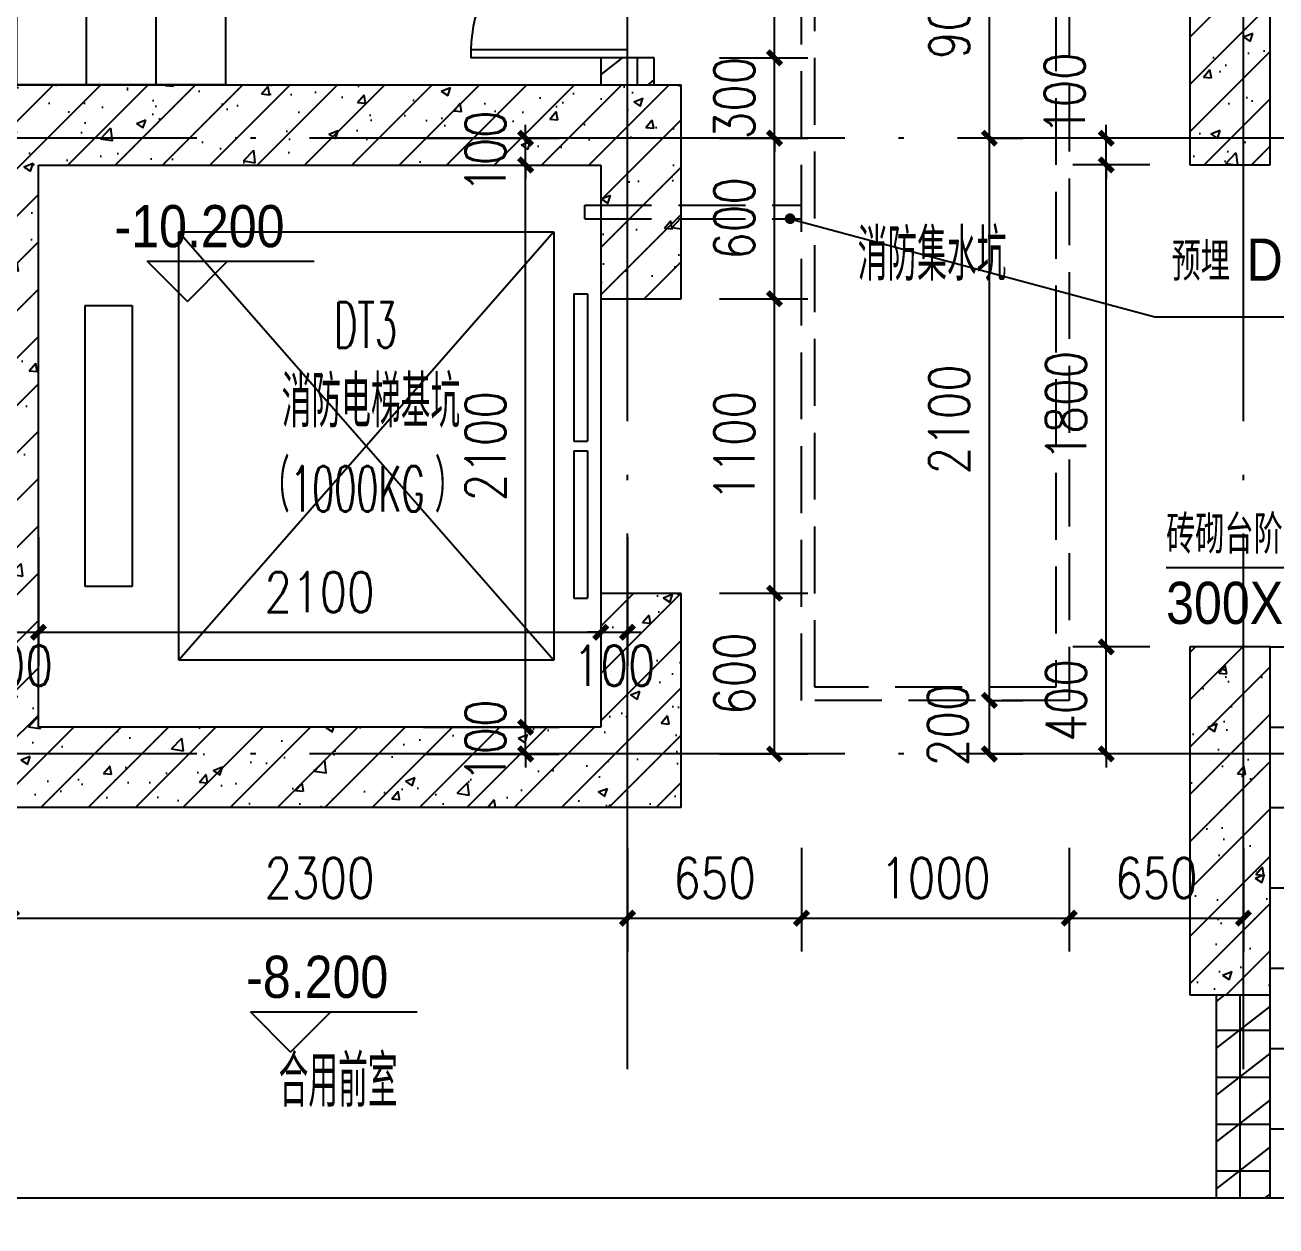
# Model space of a CAD drawing. Extents: x 718358 to 1668613, y -348838 to -159582.
# Drawn here: x 730063 to 734734, y -183256 to -178770 of the extents above; entities that cross this region are included whole.
import ezdxf

# ---------------------------------------------------------------- set-up
doc = ezdxf.new("R2010")
doc.units = 0
doc.header["$LTSCALE"] = 1000
doc.linetypes.add('DASH', pattern=[0.35, 0.25, -0.1])
doc.linetypes.add('DOTE', pattern=[2.42, 2, -0.2, 0.02, -0.2])
for name, color, linetype in [('地下室排水', 44, 'Continuous'), ('建-图例填充', 251, 'Continuous'), ('建-墙体', 2, 'Continuous'), ('建-尺寸', 73, 'Continuous'), ('建-引出', 3, 'Continuous'), ('建-影线', 8, 'Continuous'), ('建-房间名', 7, 'Continuous'), ('建-柱子', 6, 'Continuous'), ('建-标高', 3, 'Continuous'), ('建-楼梯', 4, 'Continuous'), ('建-符号', 3, 'Continuous'), ('建-符号说明', 7, 'Continuous'), ('建-轴网', 14, 'DOTE'), ('建-门', 4, 'Continuous'), ('建-门窗', 4, 'Continuous')]:
    doc.layers.add(name, color=color, linetype=linetype)
doc.styles.add('_TCH_DIM', font='gt单线西文.shx', dxfattribs={"width": 0.8, "bigfont": 'gt单线中文.shx'})
doc.styles.add('DIM_FONT', font='SIMPLEX.shx', dxfattribs={"width": 0.8, "bigfont": 'GBCBIG.shx'})
doc.dimstyles.new('DIMN50', dxfattribs={"dimscale": 0.5, "dimtxt": 300, "dimasz": 100, "dimexe": 250, "dimexo": 300, "dimgap": 150, "dimtad": 1, "dimdec": 0, "dimzin": 0, "dimdsep": 46, "dimtxsty": 'DIM_FONT', "dimblk": 'ARCHTICK', "dimcen": 0.09, "dimdle": 1, "dimclrt": 7, "dimazin": 2, "dimtfac": 1, "dimtdec": 0, "dimtix": 1, "dimtmove": 2, "dimatfit": 3, "dimldrblk": 'ARCHTICK', "dimfxl": 1, "dimtolj": 1, "dimtzin": 0, "dimarcsym": 0})
pattern_1 = [(45, (0, 0), (-88.388348, 88.388348), []), (50, (0, 0), (358.63009, -31.37607), [37.5, -412.5]), (355, (0, 0), (-69.37567, 376.09607), [30, -330]), (100.4514, (29.9, -2.6), (289.25469, 344.71977), [31.8701, -350.57106]), (46.1842, (0, 100), (533.62052, -82.7595), [56.25, -618.75]), (96.6356, (44.47, 93.1), (467.33135, 487.05894), [47.80514, -525.8565]), (351.1842, (0, 100), (467.33097, 487.0593), [45, -495]), (21, (50, 75), (298.45353, -201.30945), [37.5, -412.5]), (326, (50, 75), (121.65767, 362.57502), [30, -330]), (71.4514, (74.87, 58.22), (420.11131, 161.26525), [31.8701, -350.57106]), (37.5, (0, 0), (6.079928, 166.446927), [0, -326, 0, -335, 0, -331.25]), (7.5, (0, 0), (131.53477, 197.205856), [0, -191, 0, -318.5, 0, -126.25]), (327.5, (-111.5, 0), (266.911218, -11.277436), [0, -125, 0, -390, 0, -517.5]), (317.5, (-161.5, 0), (291.593085, 50.05249), [0, -162.5, 0, -259, 0, -367.5])]
pattern_2 = [(0, (0, 0), (0, 175), []), (37.875, (200, 0), (-84.807639, 109.038328), []), (90, (200, 0), (-225, 1e-14), [])]

# ---------------------------------------------------------------- blocks, each defined once
blk = doc.blocks.new('gnftfgfgdsgfd')
at = {"layer": '建-楼梯'}
for p, q in [((726912.8, -155897.7), (729151.5, -155897.7)), ((726912.8, -155897.7), (726912.8, -157037.7)), ((727172.8, -155897.7), (727172.8, -157037.7)), ((727432.8, -155897.7), (727432.8, -157037.7)), ((727692.8, -155897.7), (727692.8, -157037.7)), ((727952.8, -155897.7), (727952.8, -157037.7)), ((728212.8, -155897.7), (728212.8, -157037.7)), ((728472.8, -155897.7), (728472.8, -157037.7)), ((728732.8, -155897.7), (728732.8, -156462.5)), ((729151.5, -155897.7), (728871.1, -156383.3)), ((729266.9, -155897.7), (728944.3, -156456.5)), ((728992.8, -155897.7), (728992.8, -156222.5)), ((728871.1, -156383.3), (728997.3, -156509.5)), ((728992.8, -156372.5), (728992.8, -156505)), ((728997.3, -156509.5), (728732.4, -156462.8)), ((728732.4, -156462.8), (728864.5, -156594.8)), ((728732.8, -156463.2), (728732.8, -156622.9)), ((728791.3, -156521.6), (728458.7, -157097.7)), ((728864.5, -156594.8), (728574.1, -157097.7)), ((726912.8, -157037.7), (726912.8, -157097.7)), ((726912.8, -157037.7), (728493.3, -157037.7)), ((726912.8, -157037.7), (726912.8, -157097.7)), ((726912.8, -157097.7), (728458.7, -157097.7)), ((726912.8, -157097.7), (728458.7, -157097.7)), ((728861.1, -157700.6), (729151.5, -157197.7)), ((728934.3, -157773.8), (729266.9, -157197.7)), ((730812.8, -157197.7), (729266.9, -157197.7)), ((730812.8, -157197.7), (729266.9, -157197.7)), ((730812.8, -157257.7), (730812.8, -157197.7)), ((730812.8, -157257.7), (730812.8, -157197.7)), ((730812.8, -157257.7), (729232.3, -157257.7)), ((729252.8, -158397.9), (729252.8, -157257.7)), ((729512.8, -158397.9), (729512.8, -157257.7)), ((729772.8, -158397.9), (729772.8, -157257.7)), ((730032.8, -158397.9), (730032.8, -157257.7)), ((730292.8, -158397.9), (730292.8, -157257.7)), ((730552.8, -158397.9), (730552.8, -157257.7)), ((730812.8, -158397.9), (730812.8, -157257.7)), ((728993.2, -157832.7), (728861.1, -157700.6)), ((728992.8, -157832.3), (728992.8, -157672.5)), ((728854.5, -157912.2), (728728.3, -157785.9)), ((728728.3, -157785.9), (728993.2, -157832.7)), ((728732.8, -157922.9), (728732.8, -157790.4)), ((728458.7, -158397.9), (728781.3, -157839)), ((728992.8, -158397.9), (728992.8, -157832.9)), ((728574.1, -158397.9), (728854.5, -157912.2)), ((728732.8, -158397.9), (728732.8, -158172.9)), ((730812.8, -158397.9), (728574.1, -158397.9))]:
    blk.add_line(p, q, dxfattribs=at)
at = {"layer": '建-楼梯', "linetype": 'DASH'}
for p, q in [((729252.8, -155922.2), (729252.8, -157037.7)), ((729266.9, -155897.7), (730812.8, -155897.7)), ((729512.8, -155897.7), (729512.8, -157037.7)), ((729772.8, -155897.7), (729772.8, -157037.7)), ((730032.8, -155897.7), (730032.8, -157037.7)), ((730292.8, -155897.7), (730292.8, -157037.7)), ((730552.8, -155897.7), (730552.8, -157037.7)), ((730812.8, -155897.7), (730812.8, -157037.7)), ((728992.8, -156512.4), (728992.8, -157037.7)), ((728732.8, -156822.9), (728732.8, -157037.7)), ((728608.8, -157037.7), (730812.8, -157037.7)), ((730812.8, -157037.7), (730812.8, -157097.7)), ((730812.8, -157037.7), (730812.8, -157097.7)), ((728574.1, -157097.7), (730812.8, -157097.7)), ((728574.1, -157097.7), (730812.8, -157097.7)), ((729151.5, -157197.7), (726912.8, -157197.7)), ((726912.8, -157257.7), (726912.8, -157197.7)), ((729151.5, -157197.7), (726912.8, -157197.7)), ((726912.8, -157257.7), (726912.8, -157197.7)), ((726912.8, -158397.9), (726912.8, -157257.7)), ((729116.8, -157257.7), (726912.8, -157257.7)), ((727172.8, -158397.9), (727172.8, -157257.7)), ((727432.8, -158397.9), (727432.8, -157257.7)), ((727692.8, -158397.9), (727692.8, -157257.7)), ((727952.8, -158397.9), (727952.8, -157257.7)), ((728212.8, -158397.9), (728212.8, -157257.7)), ((728472.8, -158373.4), (728472.8, -157257.7)), ((728732.8, -157783.1), (728732.8, -157257.7)), ((728992.8, -157472.5), (728992.8, -157257.7)), ((728458.7, -158397.9), (726912.8, -158397.9))]:
    blk.add_line(p, q, dxfattribs=at)
at = {"layer": '建-符号'}
for points in [[(726782.8, -156497.7, 0, 0, 0), (728582.8, -156497.7, 40, 0, 0), (728732.8, -156497.7, 0, 0, 0)], [(730942.8, -157797.7, 0, 0, 0), (729142.8, -157797.7, 40, 0, 0), (728992.8, -157797.7, 0, 0, 0)]]:
    blk.add_lwpolyline(points, format="xyseb", dxfattribs=at)
at = {"layer": '建-符号说明', "style": '_TCH_DIM', "width": 0.8}
for p in [(726631, -156572.7), (730987.8, -157872.7)]:
    blk.add_text('上', height=122.8, dxfattribs=at).set_placement(p)
blk = doc.blocks.new('_ArchTick')
at = {"color": 0, "linetype": 'ByBlock', "const_width": 0.4}
blk.add_lwpolyline([(-0.5, -0.5), (0.5, 0.5)], dxfattribs=at)
blk = doc.blocks.new('*D843')
at = {"layer": 'Defpoints', "color": 0, "transparency": 16777216}
for p in [(731401, -181392.9), (731932.3, -181392.9), (731401, -181493)]:
    blk.add_point(p, dxfattribs=at)
at = {"layer": '建-尺寸', "color": 0, "lineweight": -2, "transparency": 16777216}
for p, q in [((731932.3, -181392.9), (731932.3, -181342.9)), ((731551, -181392.9), (732057.3, -181392.9)), ((731932.3, -181493), (731932.3, -181392.9)), ((731551, -181493), (732057.3, -181493)), ((731932.3, -181493), (731932.3, -181543))]:
    blk.add_line(p, q, dxfattribs=at)
at = {"layer": '建-尺寸', "color": 0, "lineweight": -2, "transparency": 16777216, "xscale": 50, "yscale": 50, "zscale": 50}
for p, rotation in [((731932.3, -181392.9), 270), ((731932.3, -181493), 90)]:
    blk.add_blockref('_ArchTick', p, dxfattribs=dict(at, rotation=rotation))
at = {"layer": '建-尺寸', "color": 7, "transparency": 16777216, "insert": (731782.3, -181442.9), "char_height": 150, "attachment_point": 5, "rotation": 90, "style": 'DIM_FONT'}
blk.add_mtext('\\A1;100', dxfattribs=at)
blk = doc.blocks.new('*D844')
at = {"layer": 'Defpoints', "color": 0, "transparency": 16777216}
for p in [(731401, -179292.9), (731932.3, -179292.9), (731401, -181392.9)]:
    blk.add_point(p, dxfattribs=at)
at = {"layer": '建-尺寸', "color": 0, "lineweight": -2, "transparency": 16777216}
for p, q in [((731551, -179292.9), (732057.3, -179292.9)), ((731932.3, -181393.4), (731932.3, -179292.4)), ((731551, -181392.9), (732057.3, -181392.9))]:
    blk.add_line(p, q, dxfattribs=at)
at = {"layer": '建-尺寸', "color": 0, "lineweight": -2, "transparency": 16777216, "xscale": 50, "yscale": 50, "zscale": 50}
for p, rotation in [((731932.3, -179292.9), 90), ((731932.3, -181392.9), 270)]:
    blk.add_blockref('_ArchTick', p, dxfattribs=dict(at, rotation=rotation))
at = {"layer": '建-尺寸', "color": 7, "transparency": 16777216, "insert": (731782.3, -180342.9), "char_height": 150, "attachment_point": 5, "rotation": 90, "style": 'DIM_FONT'}
blk.add_mtext('\\A1;2100', dxfattribs=at)
blk = doc.blocks.new('*D845')
at = {"layer": 'Defpoints', "color": 0, "transparency": 16777216}
for p in [(731401, -179192.7), (731932.3, -179192.7), (731401, -179292.9)]:
    blk.add_point(p, dxfattribs=at)
at = {"layer": '建-尺寸', "color": 0, "lineweight": -2, "transparency": 16777216}
for p, q in [((731932.3, -179192.7), (731932.3, -179142.7)), ((731551, -179192.7), (732057.3, -179192.7)), ((731932.3, -179292.9), (731932.3, -179192.7)), ((731551, -179292.9), (732057.3, -179292.9)), ((731932.3, -179292.9), (731932.3, -179342.9))]:
    blk.add_line(p, q, dxfattribs=at)
at = {"layer": '建-尺寸', "color": 0, "lineweight": -2, "transparency": 16777216, "xscale": 50, "yscale": 50, "zscale": 50}
for p, rotation in [((731932.3, -179192.7), 270), ((731932.3, -179292.9), 90)]:
    blk.add_blockref('_ArchTick', p, dxfattribs=dict(at, rotation=rotation))
at = {"layer": '建-尺寸', "color": 7, "transparency": 16777216, "insert": (731782.3, -179242.8), "char_height": 150, "attachment_point": 5, "rotation": 90, "style": 'DIM_FONT'}
blk.add_mtext('\\A1;100', dxfattribs=at)
blk = doc.blocks.new('*D859')
at = {"layer": 'Defpoints', "color": 0, "transparency": 16777216}
for p in [(734100.4, -179192.7), (734412.8, -179192.7), (734412.8, -179292.7)]:
    blk.add_point(p, dxfattribs=at)
at = {"layer": '建-尺寸', "color": 0, "lineweight": -2, "transparency": 16777216}
for p, q in [((734100.4, -179192.7), (734100.4, -179142.7)), ((734262.8, -179192.7), (733975.4, -179192.7)), ((734100.4, -179292.7), (734100.4, -179192.7)), ((734262.8, -179292.7), (733975.4, -179292.7)), ((734100.4, -179292.7), (734100.4, -179342.7))]:
    blk.add_line(p, q, dxfattribs=at)
at = {"layer": '建-尺寸', "color": 0, "lineweight": -2, "transparency": 16777216, "xscale": 50, "yscale": 50, "zscale": 50}
for p, rotation in [((734100.4, -179192.7), 270), ((734100.4, -179292.7), 90)]:
    blk.add_blockref('_ArchTick', p, dxfattribs=dict(at, rotation=rotation))
at = {"layer": '建-尺寸', "color": 7, "transparency": 16777216, "insert": (733945.4, -179026.1), "char_height": 150, "attachment_point": 5, "rotation": 90, "style": 'DIM_FONT'}
blk.add_mtext('\\A1;100', dxfattribs=at)
blk = doc.blocks.new('*D860')
at = {"layer": 'Defpoints', "color": 0, "transparency": 16777216}
for p in [(734100.4, -179292.7), (734412.8, -179292.7), (734412.8, -181092.7)]:
    blk.add_point(p, dxfattribs=at)
at = {"layer": '建-尺寸', "color": 0, "lineweight": -2, "transparency": 16777216}
for p, q in [((734262.8, -179292.7), (733975.4, -179292.7)), ((734100.4, -181093.2), (734100.4, -179292.2)), ((734262.8, -181092.7), (733975.4, -181092.7))]:
    blk.add_line(p, q, dxfattribs=at)
at = {"layer": '建-尺寸', "color": 0, "lineweight": -2, "transparency": 16777216, "xscale": 50, "yscale": 50, "zscale": 50}
for p, rotation in [((734100.4, -179292.7), 90), ((734100.4, -181092.7), 270)]:
    blk.add_blockref('_ArchTick', p, dxfattribs=dict(at, rotation=rotation))
at = {"layer": '建-尺寸', "color": 7, "transparency": 16777216, "insert": (733950.4, -180192.7), "char_height": 150, "attachment_point": 5, "rotation": 90, "style": 'DIM_FONT'}
blk.add_mtext('\\A1;1800', dxfattribs=at)
blk = doc.blocks.new('*D861')
at = {"layer": 'Defpoints', "color": 0, "transparency": 16777216}
for p in [(734100.4, -181092.7), (734412.8, -181092.7), (734412.8, -181492.7)]:
    blk.add_point(p, dxfattribs=at)
at = {"layer": '建-尺寸', "color": 0, "lineweight": -2, "transparency": 16777216}
for p, q in [((734100.4, -181092.7), (734100.4, -181042.7)), ((734262.8, -181092.7), (733975.4, -181092.7)), ((734100.4, -181492.7), (734100.4, -181092.7)), ((734262.8, -181492.7), (733975.4, -181492.7)), ((734100.4, -181492.7), (734100.4, -181542.7))]:
    blk.add_line(p, q, dxfattribs=at)
at = {"layer": '建-尺寸', "color": 0, "lineweight": -2, "transparency": 16777216, "xscale": 50, "yscale": 50, "zscale": 50}
for p, rotation in [((734100.4, -181092.7), 270), ((734100.4, -181492.7), 90)]:
    blk.add_blockref('_ArchTick', p, dxfattribs=dict(at, rotation=rotation))
at = {"layer": '建-尺寸', "color": 7, "transparency": 16777216, "insert": (733950.4, -181292.7), "char_height": 150, "attachment_point": 5, "rotation": 90, "style": 'DIM_FONT'}
blk.add_mtext('\\A1;400', dxfattribs=at)
blk = doc.blocks.new('*D862')
at = {"layer": 'Defpoints', "color": 0, "transparency": 16777216}
for p in [(732506.9, -180892.4), (732861.7, -180892.4), (732506.9, -181492.7)]:
    blk.add_point(p, dxfattribs=at)
at = {"layer": '建-尺寸', "color": 0, "lineweight": -2, "transparency": 16777216}
for p, q in [((732656.9, -180892.4), (732986.7, -180892.4)), ((732861.7, -181493.2), (732861.7, -180891.9)), ((732656.9, -181492.7), (732986.7, -181492.7))]:
    blk.add_line(p, q, dxfattribs=at)
at = {"layer": '建-尺寸', "color": 0, "lineweight": -2, "transparency": 16777216, "xscale": 50, "yscale": 50, "zscale": 50}
for p, rotation in [((732861.7, -180892.4), 90), ((732861.7, -181492.7), 270)]:
    blk.add_blockref('_ArchTick', p, dxfattribs=dict(at, rotation=rotation))
at = {"layer": '建-尺寸', "color": 7, "transparency": 16777216, "insert": (732711.7, -181192.5), "char_height": 150, "attachment_point": 5, "rotation": 90, "style": 'DIM_FONT'}
blk.add_mtext('\\A1;600', dxfattribs=at)
blk = doc.blocks.new('*D863')
at = {"layer": 'Defpoints', "color": 0, "transparency": 16777216}
for p in [(732506.9, -179792.4), (732861.7, -179792.4), (732506.9, -180892.4)]:
    blk.add_point(p, dxfattribs=at)
at = {"layer": '建-尺寸', "color": 0, "lineweight": -2, "transparency": 16777216}
for p, q in [((732656.9, -179792.4), (732986.7, -179792.4)), ((732861.7, -180892.9), (732861.7, -179791.9)), ((732656.9, -180892.4), (732986.7, -180892.4))]:
    blk.add_line(p, q, dxfattribs=at)
at = {"layer": '建-尺寸', "color": 0, "lineweight": -2, "transparency": 16777216, "xscale": 50, "yscale": 50, "zscale": 50}
for p, rotation in [((732861.7, -179792.4), 90), ((732861.7, -180892.4), 270)]:
    blk.add_blockref('_ArchTick', p, dxfattribs=dict(at, rotation=rotation))
at = {"layer": '建-尺寸', "color": 7, "transparency": 16777216, "insert": (732711.7, -180342.4), "char_height": 150, "attachment_point": 5, "rotation": 90, "style": 'DIM_FONT'}
blk.add_mtext('\\A1;1100', dxfattribs=at)
blk = doc.blocks.new('*D864')
at = {"layer": 'Defpoints', "color": 0, "transparency": 16777216}
for p in [(732506.9, -179192.7), (732861.7, -179192.7), (732506.9, -179792.4)]:
    blk.add_point(p, dxfattribs=at)
at = {"layer": '建-尺寸', "color": 0, "lineweight": -2, "transparency": 16777216}
for p, q in [((732656.9, -179192.7), (732986.7, -179192.7)), ((732861.7, -179792.9), (732861.7, -179192.2)), ((732656.9, -179792.4), (732986.7, -179792.4))]:
    blk.add_line(p, q, dxfattribs=at)
at = {"layer": '建-尺寸', "color": 0, "lineweight": -2, "transparency": 16777216, "xscale": 50, "yscale": 50, "zscale": 50}
for p, rotation in [((732861.7, -179192.7), 90), ((732861.7, -179792.4), 270)]:
    blk.add_blockref('_ArchTick', p, dxfattribs=dict(at, rotation=rotation))
at = {"layer": '建-尺寸', "color": 7, "transparency": 16777216, "insert": (732711.7, -179492.5), "char_height": 150, "attachment_point": 5, "rotation": 90, "style": 'DIM_FONT'}
blk.add_mtext('\\A1;600', dxfattribs=at)
blk = doc.blocks.new('*D865')
at = {"layer": 'Defpoints', "color": 0, "transparency": 16777216}
for p in [(732506.9, -178892.4), (732861.7, -178892.4), (732506.9, -179192.7)]:
    blk.add_point(p, dxfattribs=at)
at = {"layer": '建-尺寸', "color": 0, "lineweight": -2, "transparency": 16777216}
for p, q in [((732861.7, -178892.4), (732861.7, -178842.4)), ((732656.9, -178892.4), (732986.7, -178892.4)), ((732861.7, -179192.7), (732861.7, -178892.4)), ((732656.9, -179192.7), (732986.7, -179192.7)), ((732861.7, -179192.7), (732861.7, -179242.7))]:
    blk.add_line(p, q, dxfattribs=at)
at = {"layer": '建-尺寸', "color": 0, "lineweight": -2, "transparency": 16777216, "xscale": 50, "yscale": 50, "zscale": 50}
for p, rotation in [((732861.7, -178892.4), 270), ((732861.7, -179192.7), 90)]:
    blk.add_blockref('_ArchTick', p, dxfattribs=dict(at, rotation=rotation))
at = {"layer": '建-尺寸', "color": 7, "transparency": 16777216, "insert": (732711.7, -179042.5), "char_height": 150, "attachment_point": 5, "rotation": 90, "style": 'DIM_FONT'}
blk.add_mtext('\\A1;300', dxfattribs=at)
blk = doc.blocks.new('*D866')
at = {"layer": 'Defpoints', "color": 0, "transparency": 16777216}
for p in [(732506.9, -177692.9), (732861.7, -177692.9), (732506.9, -178892.4)]:
    blk.add_point(p, dxfattribs=at)
at = {"layer": '建-尺寸', "color": 0, "lineweight": -2, "transparency": 16777216}
for p, q in [((732656.9, -177692.9), (732986.7, -177692.9)), ((732861.7, -178892.9), (732861.7, -177692.4)), ((732656.9, -178892.4), (732986.7, -178892.4))]:
    blk.add_line(p, q, dxfattribs=at)
at = {"layer": '建-尺寸', "color": 0, "lineweight": -2, "transparency": 16777216, "xscale": 50, "yscale": 50, "zscale": 50}
for p, rotation in [((732861.7, -177692.9), 90), ((732861.7, -178892.4), 270)]:
    blk.add_blockref('_ArchTick', p, dxfattribs=dict(at, rotation=rotation))
at = {"layer": '建-尺寸', "color": 7, "transparency": 16777216, "insert": (732711.7, -178292.6), "char_height": 150, "attachment_point": 5, "rotation": 90, "style": 'DIM_FONT'}
blk.add_mtext('\\A1;1199', dxfattribs=at)
blk = doc.blocks.new('*D876')
at = {"layer": 'Defpoints', "color": 0, "transparency": 16777216}
for p in [(733962.5, -181692.9), (734612.8, -181692.9), (734612.8, -182105.9)]:
    blk.add_point(p, dxfattribs=at)
at = {"layer": '建-尺寸', "color": 0, "lineweight": -2, "transparency": 16777216}
for p, q in [((733962.5, -181842.9), (733962.5, -182230.9)), ((734612.8, -181842.9), (734612.8, -182230.9)), ((733962, -182105.9), (734613.3, -182105.9))]:
    blk.add_line(p, q, dxfattribs=at)
at = {"layer": '建-尺寸', "color": 0, "lineweight": -2, "transparency": 16777216, "xscale": 50, "yscale": 50, "zscale": 50, "rotation": 180}
blk.add_blockref('_ArchTick', (733962.5, -182105.9), dxfattribs=at)
at = {"layer": '建-尺寸', "color": 0, "lineweight": -2, "transparency": 16777216, "xscale": 50, "yscale": 50, "zscale": 50}
blk.add_blockref('_ArchTick', (734612.8, -182105.9), dxfattribs=at)
at = {"layer": '建-尺寸', "color": 7, "transparency": 16777216, "insert": (734287.7, -181955.9), "char_height": 150, "attachment_point": 5, "style": 'DIM_FONT'}
blk.add_mtext('\\A1;650', dxfattribs=at)
blk = doc.blocks.new('*D877')
at = {"layer": 'Defpoints', "color": 0, "transparency": 16777216}
for p in [(732962.5, -181692.9), (733962.5, -181692.9), (733962.5, -182105.9)]:
    blk.add_point(p, dxfattribs=at)
at = {"layer": '建-尺寸', "color": 0, "lineweight": -2, "transparency": 16777216}
for p, q in [((732962.5, -181842.9), (732962.5, -182230.9)), ((733962.5, -181842.9), (733962.5, -182230.9)), ((732962, -182105.9), (733963, -182105.9))]:
    blk.add_line(p, q, dxfattribs=at)
at = {"layer": '建-尺寸', "color": 0, "lineweight": -2, "transparency": 16777216, "xscale": 50, "yscale": 50, "zscale": 50, "rotation": 180}
blk.add_blockref('_ArchTick', (732962.5, -182105.9), dxfattribs=at)
at = {"layer": '建-尺寸', "color": 0, "lineweight": -2, "transparency": 16777216, "xscale": 50, "yscale": 50, "zscale": 50}
blk.add_blockref('_ArchTick', (733962.5, -182105.9), dxfattribs=at)
at = {"layer": '建-尺寸', "color": 7, "transparency": 16777216, "insert": (733462.5, -181955.9), "char_height": 150, "attachment_point": 5, "style": 'DIM_FONT'}
blk.add_mtext('\\A1;1000', dxfattribs=at)
blk = doc.blocks.new('*D878')
at = {"layer": 'Defpoints', "color": 0, "transparency": 16777216}
for p in [(732312.8, -181692.9), (732962.5, -181692.9), (732962.5, -182105.9)]:
    blk.add_point(p, dxfattribs=at)
at = {"layer": '建-尺寸', "color": 0, "lineweight": -2, "transparency": 16777216}
for p, q in [((732312.8, -181842.9), (732312.8, -182230.9)), ((732962.5, -181842.9), (732962.5, -182230.9)), ((732312.3, -182105.9), (732963, -182105.9))]:
    blk.add_line(p, q, dxfattribs=at)
at = {"layer": '建-尺寸', "color": 0, "lineweight": -2, "transparency": 16777216, "xscale": 50, "yscale": 50, "zscale": 50, "rotation": 180}
blk.add_blockref('_ArchTick', (732312.8, -182105.9), dxfattribs=at)
at = {"layer": '建-尺寸', "color": 0, "lineweight": -2, "transparency": 16777216, "xscale": 50, "yscale": 50, "zscale": 50}
blk.add_blockref('_ArchTick', (732962.5, -182105.9), dxfattribs=at)
at = {"layer": '建-尺寸', "color": 7, "transparency": 16777216, "insert": (732637.7, -181955.9), "char_height": 150, "attachment_point": 5, "style": 'DIM_FONT'}
blk.add_mtext('\\A1;650', dxfattribs=at)
blk = doc.blocks.new('*D879')
at = {"layer": 'Defpoints', "color": 0, "transparency": 16777216}
for p in [(730012.8, -181692.9), (732312.8, -181692.9), (732312.8, -182105.9)]:
    blk.add_point(p, dxfattribs=at)
at = {"layer": '建-尺寸', "color": 0, "lineweight": -2, "transparency": 16777216}
for p, q in [((730012.8, -181842.9), (730012.8, -182230.9)), ((732312.8, -181842.9), (732312.8, -182230.9)), ((730012.3, -182105.9), (732313.3, -182105.9))]:
    blk.add_line(p, q, dxfattribs=at)
at = {"layer": '建-尺寸', "color": 0, "lineweight": -2, "transparency": 16777216, "xscale": 50, "yscale": 50, "zscale": 50, "rotation": 180}
blk.add_blockref('_ArchTick', (730012.8, -182105.9), dxfattribs=at)
at = {"layer": '建-尺寸', "color": 0, "lineweight": -2, "transparency": 16777216, "xscale": 50, "yscale": 50, "zscale": 50}
blk.add_blockref('_ArchTick', (732312.8, -182105.9), dxfattribs=at)
at = {"layer": '建-尺寸', "color": 7, "transparency": 16777216, "insert": (731162.8, -181955.9), "char_height": 150, "attachment_point": 5, "style": 'DIM_FONT'}
blk.add_mtext('\\A1;2300', dxfattribs=at)
blk = doc.blocks.new('*D884')
at = {"layer": 'Defpoints', "color": 0, "transparency": 16777216}
for p in [(733510, -181292.7), (733664, -181292.7), (733510, -181492.7)]:
    blk.add_point(p, dxfattribs=at)
at = {"layer": '建-尺寸', "color": 0, "lineweight": -2, "transparency": 16777216}
for p, q in [((733660, -181292.7), (733789, -181292.7)), ((733664, -181493.2), (733664, -181292.2)), ((733660, -181492.7), (733789, -181492.7))]:
    blk.add_line(p, q, dxfattribs=at)
at = {"layer": '建-尺寸', "color": 0, "lineweight": -2, "transparency": 16777216, "xscale": 50, "yscale": 50, "zscale": 50}
for p, rotation in [((733664, -181292.7), 90), ((733664, -181492.7), 270)]:
    blk.add_blockref('_ArchTick', p, dxfattribs=dict(at, rotation=rotation))
at = {"layer": '建-尺寸', "color": 7, "transparency": 16777216, "insert": (733509, -181384), "char_height": 150, "attachment_point": 5, "rotation": 90, "style": 'DIM_FONT'}
blk.add_mtext('\\A1;200', dxfattribs=at)
blk = doc.blocks.new('*D885')
at = {"layer": 'Defpoints', "color": 0, "transparency": 16777216}
for p in [(733510, -179192.7), (733664, -179192.7), (733510, -181292.7)]:
    blk.add_point(p, dxfattribs=at)
at = {"layer": '建-尺寸', "color": 0, "lineweight": -2, "transparency": 16777216}
for p, q in [((733660, -179192.7), (733789, -179192.7)), ((733664, -181293.2), (733664, -179192.2)), ((733660, -181292.7), (733789, -181292.7))]:
    blk.add_line(p, q, dxfattribs=at)
at = {"layer": '建-尺寸', "color": 0, "lineweight": -2, "transparency": 16777216, "xscale": 50, "yscale": 50, "zscale": 50}
for p, rotation in [((733664, -179192.7), 90), ((733664, -181292.7), 270)]:
    blk.add_blockref('_ArchTick', p, dxfattribs=dict(at, rotation=rotation))
at = {"layer": '建-尺寸', "color": 7, "transparency": 16777216, "insert": (733514, -180242.7), "char_height": 150, "attachment_point": 5, "rotation": 90, "style": 'DIM_FONT'}
blk.add_mtext('\\A1;2100', dxfattribs=at)
blk = doc.blocks.new('*D886')
at = {"layer": 'Defpoints', "color": 0, "transparency": 16777216}
for p in [(733510, -178292.7), (733664, -178292.7), (733510, -179192.7)]:
    blk.add_point(p, dxfattribs=at)
at = {"layer": '建-尺寸', "color": 0, "lineweight": -2, "transparency": 16777216}
for p, q in [((733660, -178292.7), (733789, -178292.7)), ((733664, -179193.2), (733664, -178292.2)), ((733660, -179192.7), (733789, -179192.7))]:
    blk.add_line(p, q, dxfattribs=at)
at = {"layer": '建-尺寸', "color": 0, "lineweight": -2, "transparency": 16777216, "xscale": 50, "yscale": 50, "zscale": 50}
for p, rotation in [((733664, -178292.7), 90), ((733664, -179192.7), 270)]:
    blk.add_blockref('_ArchTick', p, dxfattribs=dict(at, rotation=rotation))
at = {"layer": '建-尺寸', "color": 7, "transparency": 16777216, "insert": (733514, -178742.7), "char_height": 150, "attachment_point": 5, "rotation": 90, "style": 'DIM_FONT'}
blk.add_mtext('\\A1;900', dxfattribs=at)
blk = doc.blocks.new('*D985')
at = {"layer": 'Defpoints', "color": 0, "transparency": 16777216}
for p in [(729912.8, -180532.5), (730112.8, -180532.5), (730112.8, -181038.1)]:
    blk.add_point(p, dxfattribs=at)
at = {"layer": '建-尺寸', "color": 0, "lineweight": -2, "transparency": 16777216}
for p, q in [((729912.8, -180682.5), (729912.8, -181163.1)), ((730112.8, -180682.5), (730112.8, -181163.1)), ((729912.3, -181038.1), (730113.3, -181038.1))]:
    blk.add_line(p, q, dxfattribs=at)
at = {"layer": '建-尺寸', "color": 0, "lineweight": -2, "transparency": 16777216, "xscale": 50, "yscale": 50, "zscale": 50, "rotation": 180}
blk.add_blockref('_ArchTick', (729912.8, -181038.1), dxfattribs=at)
at = {"layer": '建-尺寸', "color": 0, "lineweight": -2, "transparency": 16777216, "xscale": 50, "yscale": 50, "zscale": 50}
blk.add_blockref('_ArchTick', (730112.8, -181038.1), dxfattribs=at)
at = {"layer": '建-尺寸', "color": 7, "transparency": 16777216, "insert": (730012.8, -181163.1), "char_height": 150, "attachment_point": 5, "style": 'DIM_FONT'}
blk.add_mtext('\\A1;200', dxfattribs=at)
blk = doc.blocks.new('*D986')
at = {"layer": 'Defpoints', "color": 0, "transparency": 16777216}
for p in [(730112.8, -180532.5), (732212.8, -180532.5), (732212.8, -181038.1)]:
    blk.add_point(p, dxfattribs=at)
at = {"layer": '建-尺寸', "color": 0, "lineweight": -2, "transparency": 16777216}
for p, q in [((730112.8, -180682.5), (730112.8, -181163.1)), ((732212.8, -180682.5), (732212.8, -181163.1)), ((730112.3, -181038.1), (732213.3, -181038.1))]:
    blk.add_line(p, q, dxfattribs=at)
at = {"layer": '建-尺寸', "color": 0, "lineweight": -2, "transparency": 16777216, "xscale": 50, "yscale": 50, "zscale": 50, "rotation": 180}
blk.add_blockref('_ArchTick', (730112.8, -181038.1), dxfattribs=at)
at = {"layer": '建-尺寸', "color": 0, "lineweight": -2, "transparency": 16777216, "xscale": 50, "yscale": 50, "zscale": 50}
blk.add_blockref('_ArchTick', (732212.8, -181038.1), dxfattribs=at)
at = {"layer": '建-尺寸', "color": 7, "transparency": 16777216, "insert": (731162.8, -180888.1), "char_height": 150, "attachment_point": 5, "style": 'DIM_FONT'}
blk.add_mtext('\\A1;2100', dxfattribs=at)
blk = doc.blocks.new('*D987')
at = {"layer": 'Defpoints', "color": 0, "transparency": 16777216}
for p in [(732212.8, -180532.5), (732312.8, -180532.5), (732312.8, -181038.1)]:
    blk.add_point(p, dxfattribs=at)
at = {"layer": '建-尺寸', "color": 0, "lineweight": -2, "transparency": 16777216}
for p, q in [((732212.8, -180682.5), (732212.8, -181163.1)), ((732312.8, -180682.5), (732312.8, -181163.1)), ((732212.8, -181038.1), (732162.8, -181038.1)), ((732212.8, -181038.1), (732312.8, -181038.1)), ((732312.8, -181038.1), (732362.8, -181038.1))]:
    blk.add_line(p, q, dxfattribs=at)
at = {"layer": '建-尺寸', "color": 0, "lineweight": -2, "transparency": 16777216, "xscale": 50, "yscale": 50, "zscale": 50}
blk.add_blockref('_ArchTick', (732212.8, -181038.1), dxfattribs=at)
at = {"layer": '建-尺寸', "color": 0, "lineweight": -2, "transparency": 16777216, "xscale": 50, "yscale": 50, "zscale": 50, "rotation": 180}
blk.add_blockref('_ArchTick', (732312.8, -181038.1), dxfattribs=at)
at = {"layer": '建-尺寸', "color": 7, "transparency": 16777216, "insert": (732262.8, -181163.1), "char_height": 150, "attachment_point": 5, "style": 'DIM_FONT'}
blk.add_mtext('\\A1;100', dxfattribs=at)

msp = doc.modelspace()

# ---------------------------------------------------------------- hatches: boundary and pattern name
at = {"layer": '建-影线'}
h = msp.add_hatch(dxfattribs=at)
h.set_pattern_fill('钢筋混凝土', color=256, scale=50, style=0)
h.set_pattern_definition(pattern_1)
h.paths.add_polyline_path([(734412.8, -176642.7), (734412.8, -179292.7), (734712.8, -179292.7), (734712.8, -176292.7), (733612.8, -176292.7), (733612.8, -176642.7)])
h = msp.add_hatch(dxfattribs=at)
h.set_pattern_fill('空心砖', color=256, scale=50, style=0)
h.set_pattern_definition(pattern_2)
h.paths.add_polyline_path([(732412.8, -178992.9), (732412.8, -178892.9), (732212.8, -178892.9), (732212.8, -178992.9)])
h = msp.add_hatch(dxfattribs=at)
h.set_pattern_fill('钢筋混凝土', color=256, scale=50, style=0)
h.set_pattern_definition(pattern_1)
h.paths.add_polyline_path([(730012.9, -179192.9), (730112.8, -179292.9), (732212.8, -179292.9), (732512.8, -178992.9), (730013.1, -178992.9)])
h = msp.add_hatch(dxfattribs=at)
h.set_pattern_fill('钢筋混凝土', color=256, scale=50, style=0)
h.set_pattern_definition(pattern_1)
h.paths.add_polyline_path([(732212.8, -179292.9), (732212.8, -179792.7), (732512.8, -179792.7), (732512.8, -178992.9)])
h = msp.add_hatch(dxfattribs=at)
h.set_pattern_fill('钢筋混凝土', color=256, scale=50, style=0)
h.set_pattern_definition(pattern_1)
h.paths.add_polyline_path([(730012.9, -181492.9), (730112.8, -181392.9), (730112.8, -179292.9), (730012.9, -179192.9), (729912.8, -179292.9), (729912.8, -181392.9)])
h = msp.add_hatch(dxfattribs=at)
h.set_pattern_fill('钢筋混凝土', color=256, scale=50, style=0)
h.set_pattern_definition(pattern_1)
h.paths.add_polyline_path([(732512.8, -181692.9), (732512.8, -180892.7), (732212.8, -180892.7), (732212.8, -181392.9)])
h = msp.add_hatch(dxfattribs=at)
h.set_pattern_fill('钢筋混凝土', color=256, scale=50, style=0)
h.set_pattern_definition(pattern_1)
h.paths.add_polyline_path([(734712.8, -181092.7), (734412.8, -181092.7), (734412.8, -182392.7), (734712.8, -182392.7)])
h = msp.add_hatch(dxfattribs=at)
h.set_pattern_fill('钢筋混凝土', color=256, scale=50, style=0)
h.set_pattern_definition(pattern_1)
h.paths.add_polyline_path([(732512.8, -181692.9), (732212.8, -181392.9), (730112.8, -181392.9), (730012.9, -181492.9), (730013.1, -181692.9)])
h = msp.add_hatch(dxfattribs=at)
h.set_pattern_fill('空心砖', color=256, scale=50, style=0)
h.set_pattern_definition(pattern_2)
h.paths.add_polyline_path([(734712.8, -183150.8), (734712.8, -182392.7), (734512.8, -182392.7), (734512.8, -183150.8)])

# ---------------------------------------------------------------- linework, layer by layer
at = {"layer": '地下室排水', "linetype": 'DASH'}
for p, q in [((732152.9, -179443.3), (732962.5, -179443.3)), ((732152.9, -179493.3), (732152.9, -179443.3)), ((732152.9, -179493.3), (732962.5, -179493.3))]:
    msp.add_line(p, q, dxfattribs=at)
msp.add_lwpolyline([(732962.5, -178292.7), (733962.5, -178292.7), (733962.5, -181292.7), (732962.5, -181292.7), (732962.5, -178292.7)], dxfattribs=at)
msp.add_lwpolyline([(733012.5, -178342.7), (733912.5, -178342.7), (733912.5, -181242.7), (733012.5, -181242.7)], close=True, dxfattribs=at)
at = {"layer": '建-墙体'}
for p, q in [((732412.8, -178892.9), (732212.8, -178892.9)), ((732212.8, -178892.9), (732212.8, -178992.9)), ((732412.8, -178992.9), (732412.8, -178892.9)), ((732212.8, -178992.9), (732412.8, -178992.9)), ((734512.8, -183150.8), (734512.8, -182392.7)), ((734712.8, -183150.8), (734712.8, -182392.7))]:
    msp.add_line(p, q, dxfattribs=at)
at = {"layer": '建-引出'}
for p, q in [((732919.9, -179493.3), (734281.9, -179860)), ((734281.9, -179860), (736154, -179860)), ((735081.5, -180797), (734324.1, -180797))]:
    msp.add_line(p, q, dxfattribs=at)
at = {"layer": '建-引出', "const_width": 20}
msp.add_lwpolyline([(732910.3, -179490.7, 1), (732929.6, -179495.9, 1)], format="xyb", close=True, dxfattribs=at)
at = {"layer": '建-柱子'}
for p, q in [((734712.8, -179292.7), (734712.8, -176292.7)), ((734412.8, -176642.7), (734412.8, -179292.7)), ((730013.1, -178992.9), (732512.8, -178992.9)), ((732512.8, -179792.7), (732512.8, -178992.9)), ((730112.8, -181392.9), (730112.8, -179292.9)), ((730112.8, -179292.9), (732212.8, -179292.9)), ((732212.8, -179292.9), (732212.8, -179792.7)), ((734412.8, -179292.7), (734712.8, -179292.7)), ((732212.8, -179792.7), (732512.8, -179792.7)), ((732512.8, -180892.7), (732212.8, -180892.7)), ((732212.8, -180892.7), (732212.8, -181392.9)), ((732512.8, -181692.9), (732512.8, -180892.7)), ((734712.8, -181092.7), (734412.8, -181092.7)), ((734412.8, -181092.7), (734412.8, -182392.7)), ((734712.8, -182392.7), (734712.8, -181092.7)), ((732212.8, -181392.9), (730112.8, -181392.9)), ((732512.8, -181692.9), (730013.1, -181692.9)), ((734412.8, -182392.7), (734712.8, -182392.7))]:
    msp.add_line(p, q, dxfattribs=at)
at = {"layer": '建-标高'}
for p, q in [((730669.3, -179802.4), (730519.3, -179652.4)), ((730519.3, -179652.4), (731142.6, -179652.4)), ((730669.3, -179802.4), (730819.3, -179652.4)), ((731054.4, -182606.3), (730904.4, -182456.3)), ((730904.4, -182456.3), (731527.6, -182456.3)), ((731054.4, -182606.3), (731204.4, -182456.3))]:
    msp.add_line(p, q, dxfattribs=at)
at = {"layer": '建-楼梯'}
for p, q in [((730637.8, -179542.7), (732037.8, -179542.7)), ((730637.8, -181142.7), (730637.8, -179542.7)), ((730637.8, -179542.7), (732037.8, -181142.7)), ((732037.8, -179542.7), (730637.8, -181142.7)), ((732037.8, -179542.7), (732037.8, -181142.7)), ((730287.8, -179817.7), (730462.8, -179817.7)), ((730287.8, -180867.7), (730287.8, -179817.7)), ((730462.8, -179817.7), (730462.8, -180867.7)), ((730462.8, -180867.7), (730287.8, -180867.7)), ((734712.8, -181092.7), (735544.6, -181092.7)), ((732037.8, -181142.7), (730637.8, -181142.7)), ((734712.8, -181392.7), (735544.6, -181392.7)), ((734712.8, -181692.7), (735544.6, -181692.7)), ((734712.8, -181992.7), (735544.6, -181992.7)), ((734712.8, -182292.7), (735544.6, -182292.7)), ((734712.8, -182592.7), (735544.6, -182592.7)), ((734712.8, -182892.7), (735544.6, -182892.7))]:
    msp.add_line(p, q, dxfattribs=at)
at = {"layer": '建-符号'}
msp.add_lwpolyline([(722609.5, -183150.8), (729020.8, -183150.8), (729059, -183045.8), (729096.1, -183255.8), (729133.3, -183150.8), (735544.6, -183150.8)], dxfattribs=at)
at = {"layer": '建-轴网'}
for p, q in [((732312.8, -182669.8), (732312.8, -175785)), ((734612.8, -182669.8), (734612.8, -175785)), ((735544.6, -179192.7), (722609.5, -179192.7)), ((735544.6, -181492.7), (722609.5, -181492.7))]:
    msp.add_line(p, q, dxfattribs=at)
at = {"layer": '建-门'}
for p, q in [((732312.8, -178862.9), (731727.8, -178862.9)), ((731727.8, -178862.9), (731727.8, -178892.9)), ((732312.8, -178892.9), (732312.8, -178862.9)), ((732312.8, -178892.9), (731727.8, -178892.9))]:
    msp.add_line(p, q, dxfattribs=at)
msp.add_arc((732312.8, -178877.9), 585, 90, 178.5307, dxfattribs=at)
at = {"layer": '建-门窗'}
for p, q in [((732112.8, -179774.4), (732112.8, -180324.4)), ((732112.8, -179774.4), (732162.8, -179774.4)), ((732162.8, -179774.4), (732162.8, -180324.4)), ((732212.8, -179792.7), (732212.8, -180892.7)), ((732112.8, -180324.4), (732162.8, -180324.4)), ((732112.8, -180361), (732162.8, -180361)), ((732112.8, -180361), (732112.8, -180911)), ((732162.8, -180361), (732162.8, -180911)), ((732112.8, -180911), (732162.8, -180911))]:
    msp.add_line(p, q, dxfattribs=at)

# ---------------------------------------------------------------- block references
at = {"layer": '建-图例填充'}
msp.add_blockref('gnftfgfgdsgfd', (0, -20595), dxfattribs=at)

# ---------------------------------------------------------------- texts
at = {"layer": '建-引出', "style": '_TCH_DIM'}
for s, height, width, p in [('预埋', 143.31, 0.8, (734344.7, -179725)), ('DN150', 157.5, 0.888889, (734624.7, -179725))]:
    msp.add_text(s, height=height, dxfattribs=dict(at, width=width)).set_placement(p)
at = {"layer": '建-房间名', "style": 'DIM_FONT'}
for s, height, width, p in [('消防集水坑', 192.91, 0.8, (733172.2, -179724.8)), ('DT3', 170, 0.564706, (731217.6, -179975.3)), ('消防电梯基坑', 192.91, 0.8, (731021.4, -180272.8)), ('（', 192.9, 0.8, (730940.9, -180587.6)), ('）', 192.9, 0.8, (731592.6, -180587.6)), ('1000KG', 170, 0.564706, (731053.2, -180587.6)), ('合用前室', 192.91, 0.8, (731009.6, -182811.1))]:
    msp.add_text(s, height=height, dxfattribs=dict(at, width=width)).set_placement(p)
at = {"layer": '建-标高', "style": '_TCH_DIM', "width": 0.888889}
for s, p in [('-10.200', (730396.9, -179599.9)), ('-8.200', (730888.6, -182403.8))]:
    msp.add_text(s, height=157.5, dxfattribs=at).set_placement(p)
at = {"layer": '建-符号说明', "style": '_TCH_DIM'}
for s, height, width, p in [('砖砌台阶', 143.31, 0.8, (734324.1, -180744.5)), ('300X157', 157.5, 0.888889, (734324.1, -181007))]:
    msp.add_text(s, height=height, dxfattribs=dict(at, width=width)).set_placement(p)

# ---------------------------------------------------------------- dimensions: what is measured, and where the dimension line sits
at = {"layer": '建-尺寸'}
for p1, p2, distance, picture, middle in [((732506.8689, -178892.3619), (732506.8689, -177692.8875), -354.8298, '*D866', (732711.6987, -178292.6247)), ((733510, -179192.7), (733510, -178292.7), -154, '*D886', (733514, -178742.7)), ((732506.9, -179192.7), (732506.9, -178892.4), -354.8, '*D865', (732711.7, -179042.5)), ((731401, -179292.9), (731401, -179192.7), -531.3, '*D845', (731782.3, -179242.8)), ((732506.9, -179792.4), (732506.9, -179192.7), -354.8, '*D864', (732711.7, -179492.5)), ((733510, -181292.7), (733510, -179192.7), -154, '*D885', (733514, -180242.7)), ((731401, -181392.9), (731401, -179292.9), -531.3, '*D844', (731782.3, -180342.9)), ((734412.8, -181092.7), (734412.8, -179292.7), 312.4, '*D860', (733950.4, -180192.7)), ((732506.9, -180892.4), (732506.9, -179792.4), -354.8, '*D863', (732711.7, -180342.4)), ((730112.8, -180532.5), (732212.8, -180532.5), -505.6, '*D986', (731162.8, -180888.1)), ((732506.9, -181492.7), (732506.9, -180892.4), -354.8, '*D862', (732711.7, -181192.5)), ((734412.8, -181492.7), (734412.8, -181092.7), 312.4, '*D861', (733950.4, -181292.7)), ((731401, -181493), (731401, -181392.9), -531.3, '*D843', (731782.3, -181442.9)), ((730012.8, -181692.9), (732312.8, -181692.9), -413.1, '*D879', (731162.8, -181955.9)), ((732312.8, -181692.9), (732962.5, -181692.9), -413.1, '*D878', (732637.7, -181955.9)), ((732962.5, -181692.9), (733962.5, -181692.9), -413.1, '*D877', (733462.5, -181955.9)), ((733962.5, -181692.9), (734612.8, -181692.9), -413.1, '*D876', (734287.7, -181955.9))]:
    dim = msp.add_aligned_dim(p1=p1, p2=p2, distance=distance, dimstyle='DIMN50', dxfattribs=at)
    dim.commit()
    dim.dimension.update_dxf_attribs({"geometry": picture, "text_midpoint": middle})
for base, p1, p2, angle, picture, middle in [((734100.4, -179192.7), (734412.8, -179292.7), (734412.8, -179192.7), 90, '*D859', (733945.4, -179026.1)), ((730112.8, -181038.1), (729912.8, -180532.5), (730112.8, -180532.5), 0, '*D985', (730012.8, -181163.1)), ((732312.8, -181038.1), (732212.8, -180532.5), (732312.8, -180532.5), 0, '*D987', (732262.8, -181163.1)), ((733664, -181292.7), (733510, -181492.7), (733510, -181292.7), 90, '*D884', (733509, -181384))]:
    dim = msp.add_linear_dim(base=base, p1=p1, p2=p2, angle=angle, dimstyle='DIMN50', dxfattribs=at)
    dim.commit()
    dim.dimension.update_dxf_attribs({"geometry": picture, "text_midpoint": middle, "dimtype": 161})

doc.saveas('drawing.dxf')
